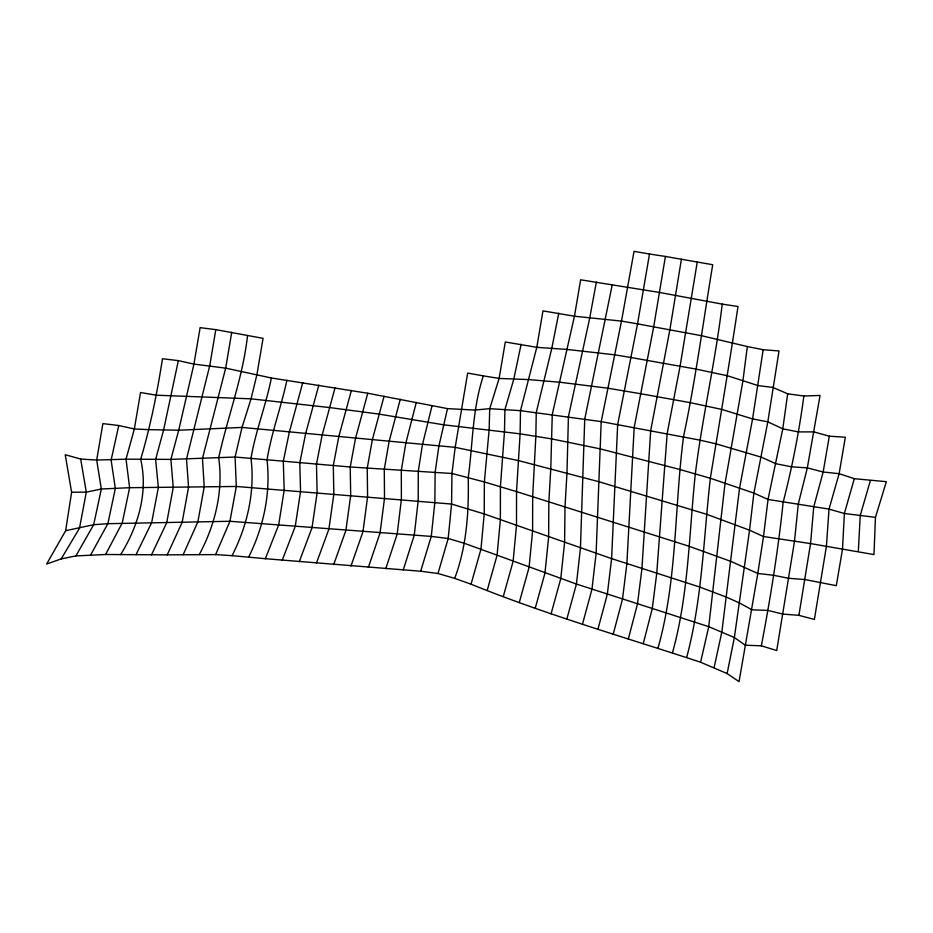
<?xml version="1.0" encoding="UTF-8"?>
<svg xmlns="http://www.w3.org/2000/svg" width="933" height="933" viewBox="0 0 933 933"><rect width="100%" height="100%" fill="white"/><g stroke="black" fill="none" stroke-linecap="round" stroke-linejoin="round"><path stroke-width="1.4" d="M875.457 517.337L873.976 554.575L810.555 543.589L763.497 536.522L749.549 530.189L707.179 514.48L599.371 481.848L518.596 460.622L455.187 447.35L242.02 427.431L178.716 430.218L148.767 429.647L134.352 428.958L118.748 425.518L102.875 423.617L96.694 460.062L101.335 488.997L93.673 524.708L75.9 555.905L61.205 558.902L46.65 564.045L65.648 530.702L71.608 492.216L65.217 454.721L80.681 459.059L96.694 460.062L126.025 459.176L170.879 459.398L235.081 457.03L350.225 466.978L451.957 473.498L484.367 481.964L516.532 491.609L688.822 546.178L730.912 561.398L757.794 573.457L773.387 575.253L788.7 578.297L804.969 579.556L836.306 585.667L842.499 549.222L844.377 513.512L854.301 478.687L886.35 481.685L875.457 517.337L844.377 513.512L829.017 509.091L768.022 499.458L753.887 493.091L710.34 478.256L680.052 469.544L600.327 448.89L551.788 438.93L520.101 433.833L443.455 424.783L379.206 414.135L329.804 407.581L251.047 398.834L156.278 395.195L140.533 392.525L134.352 428.958L126.025 459.176L129.617 487.702L122.258 522.923L105.581 554.505L75.9 555.905M858.325 551.391L860.249 515.366L870.384 480.612M503.295 596.49L513.103 561.398L516.509 525.326L516.532 491.609L520.101 433.833L520.497 410.683L536.79 347.333L542.971 310.887L574.448 316.229L621.506 321.104L637.542 323.856L701.733 335.752L747.321 346.551L742.855 381.294L725.023 483.481L708.742 626.673L700.601 662.22L727.122 673.568L739.053 681.638L757.794 573.457L763.497 536.522L768.022 499.458L782.775 428.83L787.685 393.796L772.839 387.417L758.016 385.574L727.612 375.801L696.193 369.13L631.151 357.549L614.929 354.843L567.182 349.443L536.79 347.333L505.313 341.991L499.12 378.425L489.732 408.666L489.125 429.88L484.367 481.964L484.227 513.943L480.95 549.21L471.06 584.198C546.027 614.637 623.85 636.936 700.601 662.22M727.122 673.568L734.364 637.531L749.549 530.189L753.887 493.091L767.812 421.844L779.02 350.971L763.159 349.712L752.569 418.929L739.507 488.449L721.885 631.769L714.13 667.48M535.227 608.258L544.965 573.119L548.651 536.848L548.849 501.802L550.785 468.506L552.266 414.427L574.448 316.229L580.641 279.795L659.316 292.414L722.224 304.123C715.459 361.083 702.339 417.028 695.318 473.906C689.044 533.606 688.694 594.554 672.483 652.703M761.328 645.834L776.722 650.534L794.484 541.42L798.298 503.972L807.325 467.888L820.049 395.44L803.873 396.024C799.08 431.816 792.175 467.293 783.16 502.257C778.075 550.412 770.448 598.286 761.328 645.834L745.245 645.193L734.364 637.531L708.742 626.673L576.431 584.058L464.704 543.414L448.19 538.504L431.268 536.405L229.926 521.279L107.855 523.693L93.673 524.708L65.648 530.702M167.217 554.855L215.64 554.599L229.926 521.279L236.329 486.466L235.081 457.03L242.02 427.431L251.047 398.834L256.89 374.786L263.071 338.341L215.803 329.641L209.762 365.596L186.518 459.036L188.548 487.224L182.157 522.352L167.217 554.855L105.581 554.505M231.734 332.195L225.669 368.15L202.461 458.5L204.222 486.956L197.843 521.955L183.171 554.703M247.537 335.495C242.93 377.387 227.675 416.841 218.684 457.776C223.488 491.283 215.091 524.952 199.312 554.529M657.975 648.19C677.428 579.405 674.337 506.992 683.551 436.562C695.586 379.673 703.179 322.037 712.719 264.727L665.416 256.458L653.718 326.69L634.183 427.547L626.883 563.695L622.509 599.149L613.168 634.37M697.231 262.185L680.087 366.168L667.177 433.495L656.75 573.259L652.307 608.421L643.245 643.688M665.416 256.458L649.508 254.009L637.542 323.856L617.669 424.538L611.605 558.622L607.325 594.274L597.866 629.472M681.417 259.199L669.894 329.652L650.698 430.521L641.939 568.57L637.507 603.861L628.294 639.105M798.893 615.337L810.555 543.589L813.728 506.969L823.163 472.016L829.309 436.201L845.333 437.227L839.14 473.672L829.017 509.091L826.405 546.388L814.381 619.442L798.893 615.337L782.915 614.089L767.964 610.427L751.998 609.82L739.472 602.951L726.527 597.178L699.575 586.974L611.605 558.622L484.227 513.943L451.572 504.053L236.329 486.466L129.617 487.702L101.335 488.997L86.302 492.169L71.608 492.216M596.362 282.093L589.749 317.826L568.419 416.783L566.984 472.821L564.99 506.969L564.605 542.505L560.756 578.682L551.076 613.844M612.281 284.565L584.734 419.185L580.443 548.021L576.431 584.058L566.809 619.232M558.785 313.138L551.765 348.487L536.253 412.514L535.845 436.247L532.673 496.671L532.603 531.11L529.069 567.357L519.296 602.473M854.301 478.687L839.14 473.672L823.163 472.016L807.325 467.888L791.65 466.827L776.058 463.771L761.281 457.17L715.541 443.688L699.668 440.084L601.202 421.611L520.497 410.683L489.732 408.666L474.71 410.077L447.513 408.619L367.754 393.248L271.375 377.982L225.669 368.15L193.936 364.092L178.343 360.616L163.602 429.985L155.613 459.444L158.353 487.551L151.636 522.748L135.961 554.773M521.127 344.207L513.756 379.299L504.905 409.692L504.473 431.804L500.415 486.711L500.38 519.588L497.067 555.322L487.213 590.367M118.748 425.518L111.12 460.109L115.342 488.46L107.855 523.693L90.653 554.948M271.375 377.982C266.033 405.167 255.607 430.999 250.977 458.36C255.129 491.983 247.327 525.699 232.072 555.683L215.64 554.599M686.711 657.322C702.246 598.939 703.587 538.038 710.34 478.256C719.693 421.028 729.361 363.858 738.003 306.514L722.224 304.123M286.897 380.279C281.171 407.068 271.433 432.795 267.025 459.887C270.815 493.417 263.584 527.087 248.633 557.153L232.072 555.683M302.759 382.6L289.347 432.072L283.294 461.403L284.192 490.163L278.629 525.057L265.357 558.704L248.633 557.153M447.513 408.619L438.837 446.347L435.14 472.378L434.871 502.199L431.268 536.405L420.678 571.241L265.357 558.704M829.309 436.201L813.856 431.886L798.45 431.909L782.775 428.83L767.812 421.844L752.569 418.929L721.897 409.447L690.082 402.624L641.018 393.796L608.246 388.256L559.952 382.25L528.929 379.603L499.12 378.425L483.364 375.882C472.308 408.759 472.903 443.56 468.226 477.614C468.926 511.704 466.78 546.155 454.698 578.367L471.06 584.198M318.841 385.061L305.651 433.588L299.785 462.885L300.554 491.493L295.225 526.469L282.233 560.255M432.072 405.645L422.404 444.854L418.276 471.445L418.182 500.834L414.264 535.145L403.243 569.888M335.075 387.661L322.142 435.14L316.462 464.307L317.127 492.834L311.984 527.833L299.248 561.771M416.281 402.438L405.808 443.21L401.307 470.442L401.388 499.505L397.19 534.038L385.784 568.687M351.403 390.391L338.784 436.714L333.291 465.672L333.851 494.175L328.882 529.174L316.392 563.252M367.754 393.248L355.531 438.3L350.225 466.978L350.691 495.516L345.886 530.457L333.629 564.698M400.257 399.289L389.096 441.554L384.279 469.357L384.513 498.187L380.081 532.895L368.348 567.427M384.058 396.222L372.314 439.921L367.24 468.203L367.59 496.846L362.96 531.705L350.96 566.098M582.414 624.422L591.965 589.236L596.117 553.386L601.202 421.611L621.506 321.104L634.032 251.362L649.508 254.009M420.678 571.241L437.985 573.503L448.19 538.504L451.572 504.053L451.957 473.498L455.187 447.35L467.655 373.083L483.364 375.882M151.484 554.89L166.739 522.643L173.235 487.446L170.879 459.398L178.716 430.218L193.936 364.092L200.129 327.646L215.803 329.641M120.66 554.587C138.177 526.329 148.359 492.472 140.673 459.363C150.388 426.404 157.234 392.688 162.459 358.75L178.343 360.616M61.205 558.902L79.515 528.16L86.302 492.169L80.681 459.059M787.685 393.796L803.873 396.024M747.321 346.551L763.159 349.712M437.985 573.503L454.698 578.367"/></g></svg>
